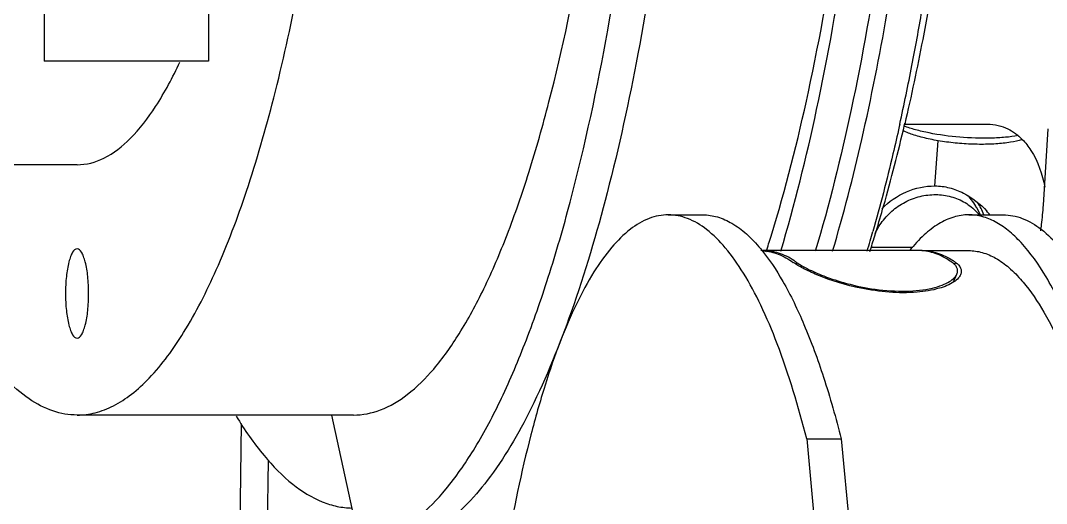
# Model space of a CAD drawing. Header units: millimetres. Extents: x 0 to 841, y 0 to 594.
# Drawn here: x 224.66 to 239.01, y 215.87 to 222.62 of the extents above; entities that cross this region are included whole.
import ezdxf

# ---------------------------------------------------------------- set-up
doc = ezdxf.new("R2010")
doc.units = ezdxf.units.MM
doc.header["$LTSCALE"] = 46.255
doc.layers.get('0').update_dxf_attribs({"linetype": 'CONTINUOUS'})
doc.layers.add('AXIS', color=7, linetype='CONTINUOUS')
doc.styles.get("Standard").update_dxf_attribs({"font": 'txt', "width": 0.85})
doc.dimstyles.get("Standard").update_dxf_attribs({"dimtxt": 3.5, "dimasz": 3.5, "dimexe": 1.5, "dimexo": 1, "dimtad": 1, "dimtxsty": 'STANDARD', "dimcen": 0.09, "dimadec": 0, "dimazin": 0, "dimtol": 1, "dimtp": 0.01, "dimtm": 0.01, "dimtfac": 1, "dimtofl": 0, "dimtmove": 0, "dimatfit": 3, "dimfxl": 1, "dimtolj": 1, "dimarcsym": 0})

msp = doc.modelspace()

# ---------------------------------------------------------------- linework, layer by layer
at = {"color": 7, "linetype": 'CONTINUOUS'}
for p, q in [((236.961, 221.174), (236.953, 221.14)), ((237.028, 221.167), (237.033, 221.189)), ((237.029, 221.172), (238.189, 221.172)), ((238.969, 220.04), (239.037, 221.107)), ((238.09, 219.905), (238.036, 220.005)), ((237.224, 219.405), (235.051, 219.405)), ((236.557, 219.454), (237.144, 219.454)), ((237.273, 219.405), (237.925, 219.405)), ((235.518, 219.24), (235.508, 219.217)), ((237.726, 219.206), (237.74, 219.24)), ((237.712, 218.968), (237.759, 219.075)), ((229.407, 215.309), (229.017, 217.105)), ((227.749, 216.989), (227.599, 206.368)), ((235.659, 216.773), (236.142, 216.773)), ((235.659, 216.773), (236.032, 212.706)), ((236.142, 216.773), (236.26, 215.49)), ((228.029, 209.319), (228.13, 216.475))]:
    msp.add_line(p, q, dxfattribs=at)
for centre, radius, start, end in [((200.571, 229.093), 37.242, 349.0113, 350.2001), ((204.612, 228.313), 33.127, 347.5557, 349.0034), ((237.313, 219.612), 0.822, 28.4861, 43.2919), ((217.524, 225.045), 18.456, 342.1516, 342.8614), ((216.328, 225.422), 21.056, 343.3752, 343.7848), ((215.578, 225.64), 21.837, 343.7844, 344.1397), ((218.941, 225.055), 18.49, 342.3335, 342.687), ((218.334, 225.244), 19.125, 342.6872, 343.0616), ((235.003, 218.733), 0.672, 85.9699, 88.7729), ((219.355, 224.923), 18.055, 342.1647, 342.3327), ((237.224, 218.735), 0.67, 88.1976, 90.0024), ((237.224, 218.732), 0.673, 85.9241, 88.1966), ((237.273, 218.734), 0.671, 89.9992, 92.368), ((234.863, 218.318), 1.131, 54.6191, 56.9367), ((237.087, 218.32), 1.128, 54.6178, 57.0441), ((237.042, 217.58), 2.148, 40.125, 40.7472)]:
    msp.add_arc(centre, radius, start, end, dxfattribs=at)
for points, knots in [([(229.407, 215.309), (229.547, 215.32), (229.842, 215.402), (230.252, 215.673), (230.647, 216.086), (231.027, 216.635), (231.392, 217.318), (231.738, 218.129), (232.064, 219.062), (232.484, 220.519), (232.924, 222.585), (233.313, 225.304), (233.566, 228.261), (233.675, 231.35), (233.634, 234.464), (233.445, 237.494), (233.116, 240.333), (232.658, 242.881), (232.165, 244.773), (231.706, 246.065), (231.357, 246.864), (230.99, 247.535), (230.523, 248.193), (230.089, 248.583), (229.775, 248.711)], [0, 0, 0, 0, 0.01187, 0.025304, 0.041143, 0.059848, 0.081615, 0.106481, 0.134378, 0.165169, 0.2346, 0.312793, 0.397294, 0.485359, 0.574086, 0.660549, 0.741915, 0.815583, 0.879321, 0.90693, 0.931497, 0.952964, 0.971379, 1, 1, 1, 1]), ([(236.021, 219.398), (236.175, 219.913), (236.458, 221.012), (236.936, 223.433), (237.348, 226.792), (237.558, 231.044), (237.481, 235.367), (237.124, 239.461), (236.594, 242.59), (236.028, 244.754), (235.576, 246.076), (235.085, 247.158), (234.698, 247.769), (234.494, 248.02)], [0, 0, 0, 0, 0.055182, 0.116417, 0.253274, 0.402058, 0.55314, 0.696698, 0.823561, 0.878295, 0.926203, 0.966808, 1, 1, 1, 1]), ([(232.505, 245.147), (232.691, 244.572), (233.03, 243.328), (233.431, 241.329), (233.751, 239.115), (234.062, 235.89), (234.172, 232.548), (234.089, 229.183), (233.928, 226.72), (233.673, 224.381), (233.331, 222.22), (232.909, 220.286), (232.419, 218.624), (231.872, 217.268), (231.349, 216.361), (230.897, 215.832), (230.571, 215.555), (230.237, 215.373), (230.003, 215.318), (229.89, 215.309)], [0, 0, 0, 0, 0.058098, 0.123907, 0.196143, 0.27331, 0.435728, 0.517484, 0.597222, 0.67322, 0.743867, 0.807718, 0.863559, 0.910508, 0.948183, 0.963689, 0.977206, 0.989114, 1, 1, 1, 1]), ([(235.161, 219.607), (235.365, 220.27), (235.729, 221.714), (236.139, 224.033), (236.441, 226.598), (236.561, 228.384), (236.602, 229.304)], [0, 0, 0, 0, 0.211988, 0.453732, 0.71885, 1, 1, 1, 1]), ([(235.297, 219.398), (235.491, 220.049), (235.84, 221.458), (236.393, 224.589), (236.622, 227.081), (236.71, 228.807)], [0, 0, 0, 0, 0.214111, 0.456095, 1, 1, 1, 1]), ([(237.193, 228.807), (237.105, 227.081), (236.876, 224.589), (236.322, 221.458), (235.974, 220.049), (235.779, 219.397)], [0, 0, 0, 0, 0.543907, 0.785891, 1, 1, 1, 1]), ([(225.454, 217.105), (225.54, 217.105), (225.717, 217.128), (225.975, 217.23), (226.229, 217.397), (226.581, 217.722), (226.998, 218.301), (227.444, 219.185), (227.859, 220.287), (228.233, 221.59), (228.561, 223.072), (228.738, 224.122), (228.819, 224.672)], [0, 0, 0, 0, 0.029587, 0.060883, 0.095312, 0.133913, 0.225946, 0.339758, 0.475544, 0.632208, 0.807849, 1, 1, 1, 1]), ([(237.358, 222.769), (237.333, 222.631), (237.233, 222.097), (237.121, 221.565), (237.029, 221.172)], [0, 0, 0, 0, 0.258258, 1, 1, 1, 1]), ([(236.953, 221.14), (236.924, 221.012), (236.812, 220.52), (236.686, 220.031), (236.584, 219.672)], [0, 0, 0, 0, 0.259691, 1, 1, 1, 1]), ([(236.63, 219.672), (236.665, 219.79), (236.811, 220.285), (236.939, 220.785), (237.028, 221.167)], [0, 0, 0, 0, 0.238766, 1, 1, 1, 1]), ([(238.616, 221.012), (238.557, 221.001), (238.43, 220.986), (238.158, 220.971), (237.8, 220.983), (237.447, 221.03), (237.188, 221.09), (237.071, 221.126), (237.018, 221.146)], [0, 0, 0, 0, 0.111269, 0.235818, 0.506767, 0.774152, 0.894415, 1, 1, 1, 1]), ([(238.189, 221.172), (238.239, 221.172), (238.336, 221.162), (238.507, 221.101), (238.614, 221.02), (238.672, 220.96)], [0, 0, 0, 0, 0.277109, 0.534468, 1, 1, 1, 1]), ([(238.673, 220.958), (238.619, 220.941), (238.497, 220.914), (238.296, 220.893), (238.069, 220.888), (237.828, 220.898), (237.589, 220.924), (237.365, 220.963), (237.171, 221.014), (237.054, 221.058), (237.005, 221.083)], [0, 0, 0, 0, 0.099031, 0.219901, 0.356369, 0.500886, 0.645279, 0.781389, 0.901693, 1, 1, 1, 1]), ([(238.672, 220.96), (238.718, 220.913), (238.871, 220.716), (238.955, 220.472), (238.987, 220.292)], [0, 0, 0, 0, 0.262948, 1, 1, 1, 1]), ([(236.614, 219.641), (236.646, 219.709), (236.706, 219.806), (236.807, 219.918), (236.92, 220.018), (237.082, 220.116), (237.296, 220.183), (237.517, 220.195), (237.731, 220.152), (237.923, 220.055), (238.028, 219.959), (238.073, 219.905)], [0, 0, 0, 0, 0.127962, 0.192417, 0.256927, 0.385312, 0.5123, 0.637173, 0.759731, 0.88037, 1, 1, 1, 1]), ([(238.932, 219.682), (238.936, 219.711), (238.952, 219.83), (238.963, 219.949), (238.969, 220.04)], [0, 0, 0, 0, 0.240953, 1, 1, 1, 1]), ([(233.723, 219.905), (233.632, 219.905), (233.439, 219.866), (233.169, 219.702), (232.91, 219.442), (232.662, 219.09), (232.424, 218.646), (232.197, 218.115), (231.986, 217.501), (231.714, 216.54), (231.432, 215.174), (231.189, 213.378), (231.039, 211.43), (230.988, 209.405), (231.039, 207.38), (231.189, 205.432), (231.432, 203.636), (231.714, 202.27), (231.986, 201.309), (232.197, 200.695), (232.423, 200.164), (232.662, 199.72), (232.91, 199.368), (233.169, 199.108), (233.439, 198.944), (233.632, 198.905), (233.723, 198.905)], [0, 0, 0, 0, 0.012, 0.025459, 0.041393, 0.060357, 0.082585, 0.108125, 0.136899, 0.168752, 0.240746, 0.321857, 0.409305, 0.499999, 0.590692, 0.67814, 0.759251, 0.831247, 0.863099, 0.891874, 0.917414, 0.939643, 0.958606, 0.974541, 0.988, 1, 1, 1, 1]), ([(235.659, 216.773), (235.544, 217.222), (235.356, 217.857), (235.034, 218.622), (234.794, 219.074), (234.543, 219.433), (234.282, 219.698), (234.009, 219.865), (233.814, 219.905), (233.723, 219.905)], [0, 0, 0, 0, 0.359633, 0.51118, 0.643043, 0.755442, 0.849757, 0.929251, 1, 1, 1, 1]), ([(234.206, 219.905), (234.275, 219.905), (234.418, 219.883), (234.626, 219.789), (234.829, 219.636), (234.952, 219.505), (235.012, 219.432)], [0, 0, 0, 0, 0.214408, 0.444764, 0.703789, 1, 1, 1, 1]), ([(237.924, 219.905), (237.854, 219.905), (237.706, 219.882), (237.493, 219.782), (237.286, 219.621), (237.16, 219.484), (237.098, 219.408)], [0, 0, 0, 0, 0.213088, 0.442791, 0.702222, 1, 1, 1, 1]), ([(240.151, 203.384), (240.303, 204.224), (240.529, 206), (240.669, 208.735), (240.619, 211.519), (240.419, 213.774), (240.158, 215.443), (239.928, 216.547), (239.662, 217.519), (239.366, 218.344), (239.045, 219.006), (238.743, 219.441), (238.488, 219.685), (238.304, 219.811), (238.116, 219.888), (237.987, 219.905), (237.924, 219.905)], [0, 0, 0, 0, 0.14769, 0.309152, 0.473336, 0.628943, 0.700206, 0.765509, 0.823849, 0.874441, 0.9168, 0.95093, 0.965169, 0.977807, 0.989235, 1, 1, 1, 1]), ([(238.407, 219.905), (238.498, 219.905), (238.691, 219.866), (238.961, 219.702), (239.22, 219.443), (239.469, 219.09), (239.707, 218.646), (239.933, 218.115), (240.145, 217.502), (240.417, 216.54), (240.698, 215.174), (240.942, 213.378), (241.092, 211.43), (241.142, 209.405), (241.092, 207.38), (240.942, 205.433), (240.698, 203.636), (240.417, 202.27), (240.145, 201.309), (239.933, 200.695), (239.707, 200.164), (239.469, 199.72), (239.22, 199.368), (238.961, 199.108), (238.691, 198.944), (238.498, 198.905), (238.408, 198.905)], [0, 0, 0, 0, 0.012, 0.025457, 0.041391, 0.060352, 0.082579, 0.108117, 0.136891, 0.168742, 0.240736, 0.321847, 0.409296, 0.49999, 0.590686, 0.678136, 0.759249, 0.831246, 0.863099, 0.891874, 0.917414, 0.939643, 0.958606, 0.974541, 0.988, 1, 1, 1, 1]), ([(235.012, 219.432), (235.131, 219.29), (235.356, 218.947), (235.646, 218.341), (235.915, 217.603), (236.068, 217.062), (236.142, 216.773)], [0, 0, 0, 0, 0.190521, 0.421126, 0.691651, 1, 1, 1, 1]), ([(235.48, 219.266), (235.414, 219.309), (235.276, 219.379), (235.123, 219.405), (235.05, 219.405)], [0, 0, 0, 0, 0.521548, 1, 1, 1, 1]), ([(235.05, 219.403), (235.122, 219.398), (235.272, 219.362), (235.405, 219.286), (235.47, 219.24)], [0, 0, 0, 0, 0.475707, 1, 1, 1, 1]), ([(237.691, 219.24), (237.627, 219.286), (237.494, 219.362), (237.343, 219.398), (237.272, 219.403)], [0, 0, 0, 0, 0.52432, 1, 1, 1, 1]), ([(237.273, 219.405), (237.345, 219.405), (237.497, 219.379), (237.634, 219.31), (237.701, 219.267)], [0, 0, 0, 0, 0.47863, 1, 1, 1, 1]), ([(237.925, 219.405), (237.988, 219.405), (238.12, 219.386), (238.312, 219.301), (238.499, 219.165), (238.613, 219.048), (238.669, 218.982)], [0, 0, 0, 0, 0.216068, 0.447261, 0.705796, 1, 1, 1, 1]), ([(237.716, 218.967), (237.655, 218.926), (237.485, 218.86), (237.179, 218.812), (236.808, 218.815), (236.336, 218.883), (235.929, 219.004), (235.621, 219.147), (235.513, 219.21), (235.47, 219.24)], [0, 0, 0, 0, 0.093856, 0.229445, 0.395446, 0.565646, 0.839752, 0.933439, 1, 1, 1, 1]), ([(235.518, 219.24), (235.565, 219.207), (235.689, 219.137), (235.921, 219.036), (236.237, 218.933), (236.623, 218.854), (237.028, 218.827), (237.345, 218.857), (237.545, 218.916), (237.649, 218.964), (237.72, 219.016), (237.751, 219.057), (237.759, 219.076)], [0, 0, 0, 0, 0.072755, 0.1784, 0.319395, 0.491618, 0.673905, 0.829802, 0.889767, 0.937017, 0.972933, 1, 1, 1, 1]), ([(237.759, 219.076), (237.765, 219.091), (237.772, 219.121), (237.762, 219.167), (237.733, 219.207), (237.707, 219.23), (237.691, 219.24)], [0, 0, 0, 0, 0.238435, 0.465198, 0.712747, 1, 1, 1, 1]), ([(237.74, 219.24), (237.769, 219.22), (237.809, 219.182), (237.824, 219.115), (237.817, 219.083), (237.811, 219.068)], [0, 0, 0, 0, 0.530722, 0.759087, 1, 1, 1, 1]), ([(237.796, 219.042), (237.791, 219.035), (237.769, 219.006), (237.74, 218.983), (237.716, 218.967)], [0, 0, 0, 0, 0.216207, 1, 1, 1, 1]), ([(238.684, 218.964), (238.794, 218.835), (239.003, 218.521), (239.273, 217.968), (239.525, 217.294), (239.848, 216.191), (240.166, 214.584), (240.415, 212.452), (240.53, 210.149), (240.504, 207.804), (240.338, 205.549), (240.129, 204.098), (239.997, 203.413)], [0, 0, 0, 0, 0.032097, 0.07082, 0.116162, 0.167815, 0.287824, 0.425252, 0.57303, 0.723344, 0.868204, 1, 1, 1, 1])]:
    msp.add_open_spline(points, degree=3, knots=knots, dxfattribs=at)
msp.add_open_spline([(237.811, 219.068), (237.807, 219.059), (237.801, 219.05), (237.796, 219.042)], degree=3, dxfattribs=at)
at = {"layer": 'AXIS', "color": 7, "linetype": 'CONTINUOUS'}
for p, q in [((224.993, 225.055), (224.993, 222.055)), ((227.293, 225.055), (227.293, 222.055)), ((227.293, 222.055), (224.993, 222.055)), ((237.451, 220.309), (237.498, 220.941)), ((225.454, 220.605), (222.074, 220.605)), ((233.723, 219.905), (234.206, 219.905)), ((237.925, 219.905), (238.408, 219.905)), ((229.318, 217.105), (225.454, 217.105))]:
    msp.add_line(p, q, dxfattribs=at)
for centre, radius, start, end in [((237.306, 219.61), 0.879, 19.6835, 32.2481), ((237.259, 219.125), 1.238, 39.0613, 42.0629)]:
    msp.add_arc(centre, radius, start, end, dxfattribs=at)
for points, knots in [([(229.318, 217.105), (229.447, 217.105), (229.721, 217.161), (230.106, 217.394), (230.475, 217.764), (230.829, 218.266), (231.168, 218.897), (231.49, 219.653), (231.791, 220.527), (232.179, 221.896), (232.58, 223.841), (232.926, 226.399), (233.139, 229.172), (233.212, 232.055), (233.139, 234.938), (232.926, 237.711), (232.58, 240.269), (232.179, 242.214), (231.791, 243.583), (231.49, 244.457), (231.168, 245.213), (230.829, 245.844), (230.475, 246.346), (230.106, 246.716), (229.721, 246.949), (229.447, 247.005), (229.318, 247.005)], [0, 0, 0, 0, 0.012, 0.025458, 0.041393, 0.060355, 0.082583, 0.108123, 0.136897, 0.168749, 0.240745, 0.321856, 0.409305, 0.5, 0.590695, 0.678144, 0.759255, 0.831251, 0.863103, 0.891877, 0.917417, 0.939645, 0.958607, 0.974542, 0.988, 1, 1, 1, 1]), ([(225.454, 220.605), (225.583, 220.605), (225.866, 220.682), (226.24, 220.984), (226.592, 221.449), (226.792, 221.828), (226.892, 222.042)], [0, 0, 0, 0, 0.181205, 0.396926, 0.667235, 1, 1, 1, 1]), ([(225.454, 217.105), (225.34, 217.105), (225.1, 217.148), (224.758, 217.33), (224.427, 217.622), (224.108, 218.02), (223.799, 218.522), (223.38, 219.375), (223.126, 220.087), (222.97, 220.594)], [0, 0, 0, 0, 0.075827, 0.15906, 0.255222, 0.367643, 0.498023, 0.647006, 1, 1, 1, 1]), ([(236.71, 219.991), (236.807, 220.09), (237.039, 220.25), (237.315, 220.309), (237.451, 220.309)], [0, 0, 0, 0, 0.504642, 1, 1, 1, 1]), ([(237.451, 220.309), (237.52, 220.309), (237.658, 220.291), (237.918, 220.191), (238.086, 220.058), (238.179, 219.955)], [0, 0, 0, 0, 0.246761, 0.497744, 1, 1, 1, 1]), ([(225.454, 219.43), (225.428, 219.43), (225.39, 219.386), (225.361, 219.32), (225.326, 219.207), (225.3, 219.034), (225.292, 218.885), (225.292, 218.805)], [0, 0, 0, 0, 0.116693, 0.212619, 0.334442, 0.64198, 1, 1, 1, 1]), ([(225.616, 218.805), (225.616, 218.885), (225.609, 219.034), (225.582, 219.207), (225.547, 219.32), (225.518, 219.386), (225.48, 219.43), (225.454, 219.43)], [0, 0, 0, 0, 0.35802, 0.665558, 0.787381, 0.883307, 1, 1, 1, 1]), ([(225.292, 218.805), (225.292, 218.725), (225.3, 218.576), (225.326, 218.403), (225.361, 218.29), (225.39, 218.224), (225.428, 218.18), (225.454, 218.18)], [0, 0, 0, 0, 0.35802, 0.665558, 0.787381, 0.883307, 1, 1, 1, 1]), ([(225.454, 218.18), (225.48, 218.18), (225.518, 218.224), (225.547, 218.29), (225.582, 218.403), (225.609, 218.576), (225.616, 218.725), (225.616, 218.805)], [0, 0, 0, 0, 0.116693, 0.212619, 0.334442, 0.64198, 1, 1, 1, 1]), ([(227.679, 217.09), (227.796, 216.898), (228.033, 216.555), (228.435, 216.14), (228.798, 215.912), (229.087, 215.823), (229.23, 215.806), (229.299, 215.805)], [0, 0, 0, 0, 0.314807, 0.579137, 0.801756, 0.902639, 1, 1, 1, 1])]:
    msp.add_open_spline(points, degree=3, knots=knots, dxfattribs=at)

# ---------------------------------------------------------------- leaders
at = {"color": 2, "linetype": 'CONTINUOUS'}
msp.add_leader([(246.364, 220.305), (210.286, 168.784), (204.286, 168.784)], dimstyle='STANDARD', override={"dimtad": 0, "dimldrblk": 'DOT'}, dxfattribs=at)

doc.saveas('drawing.dxf')
